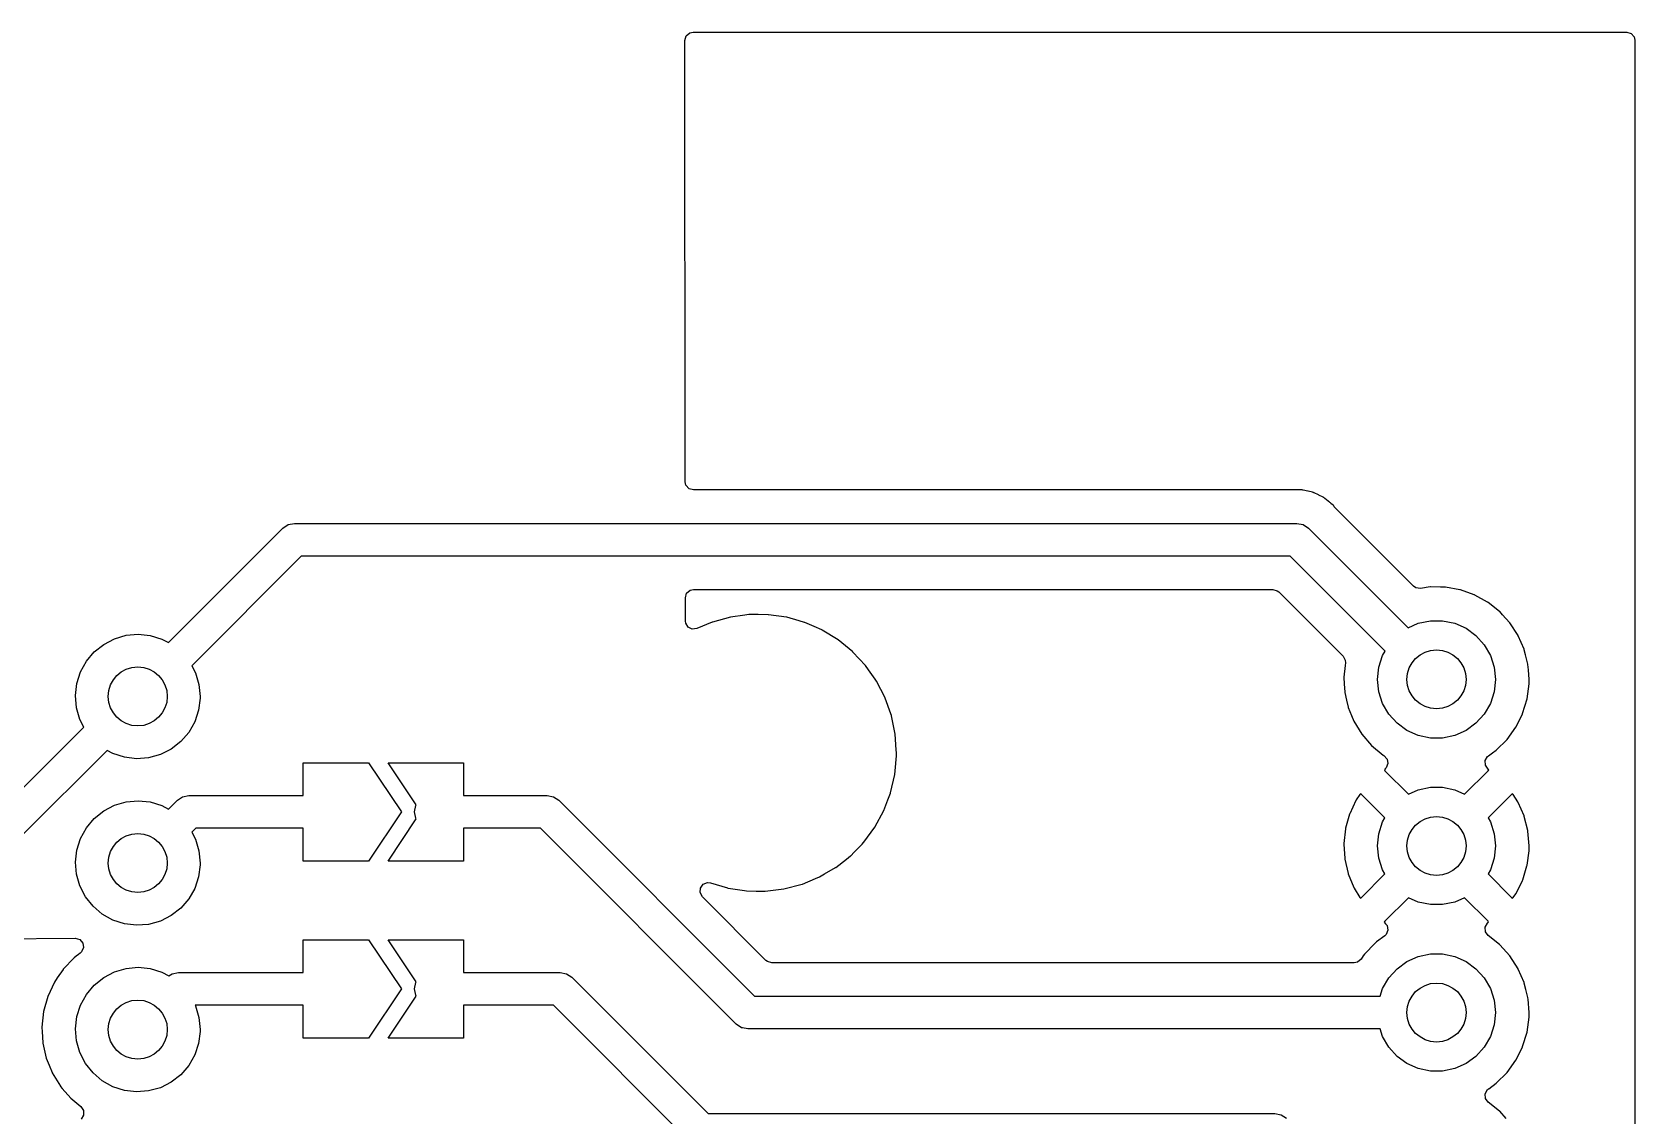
# Model space of a CAD drawing. Extents: x 170.5 to 254.5, y -139.5 to -85.5.
# Drawn here: x 230.04 to 254.49, y -102.04 to -85.51 of the extents above; entities that cross this region are included whole.
import ezdxf

# ---------------------------------------------------------------- set-up
doc = ezdxf.new("R2010")
doc.units = 0
doc.layers.add('BLACK', color=7, linetype='CONTINUOUS')

msp = doc.modelspace()

# ---------------------------------------------------------------- linework, layer by layer
at = {"layer": 'BLACK', "linetype": 'CONTINUOUS'}
for p, q in [((240, -85.6341), (240.02, -85.566)), ((240.02, -85.566), (240.074, -85.5194)), ((240.074, -85.5194), (240.126, -85.508)), ((240.126, -85.508), (254.366, -85.508)), ((254.366, -85.508), (254.434, -85.528)), ((254.434, -85.528), (254.481, -85.5817)), ((240.006, -92.3656), (240, -85.6341)), ((254.481, -85.5817), (254.492, -85.634)), ((254.492, -85.634), (254.492, -139.366)), ((240.017, -92.4178), (240.006, -92.3656)), ((240.064, -92.4715), (240.017, -92.4178)), ((240.132, -92.4915), (240.064, -92.4715)), ((249.322, -92.4915), (240.132, -92.4915)), ((249.325, -92.4915), (249.322, -92.4915)), ((249.337, -92.4912), (249.325, -92.4915)), ((249.403, -92.4894), (249.337, -92.4912)), ((249.41, -92.4909), (249.403, -92.4894)), ((249.414, -92.4912), (249.41, -92.4909)), ((249.418, -92.4915), (249.414, -92.4912)), ((249.424, -92.4918), (249.418, -92.4915)), ((249.418, -92.4915), (249.418, -92.4915)), ((249.429, -92.4922), (249.424, -92.4918)), ((249.424, -92.4918), (249.424, -92.4918)), ((249.5, -92.5095), (249.429, -92.4922)), ((249.505, -92.5105), (249.5, -92.5095)), ((249.576, -92.5254), (249.505, -92.5105)), ((249.583, -92.5285), (249.576, -92.5254)), ((249.588, -92.5304), (249.583, -92.5285)), ((249.594, -92.5325), (249.588, -92.5304)), ((249.601, -92.5342), (249.594, -92.5325)), ((249.666, -92.5674), (249.601, -92.5342)), ((249.67, -92.5693), (249.666, -92.5674)), ((249.736, -92.6003), (249.67, -92.5693)), ((249.742, -92.6048), (249.736, -92.6003)), ((249.747, -92.608), (249.742, -92.6048)), ((249.752, -92.6113), (249.747, -92.608)), ((249.759, -92.6147), (249.752, -92.6113)), ((249.764, -92.6194), (249.759, -92.6147)), ((249.814, -92.6619), (249.764, -92.6194)), ((249.764, -92.6194), (249.764, -92.6194)), ((249.818, -92.6647), (249.814, -92.6619)), ((249.834, -92.6775), (249.818, -92.6647)), ((249.84, -92.6823), (249.834, -92.6775)), ((249.846, -92.688), (249.84, -92.6823)), ((249.853, -92.695), (249.846, -92.688)), ((249.888, -92.7244), (249.853, -92.695)), ((249.894, -92.7292), (249.888, -92.7244)), ((249.888, -92.7244), (249.888, -92.7244)), ((249.898, -92.7351), (249.894, -92.7292)), ((249.906, -92.7467), (249.898, -92.7351)), ((249.898, -92.7351), (249.898, -92.7351)), ((249.919, -92.7611), (249.906, -92.7467)), ((251.114, -93.9567), (249.919, -92.7611)), ((232.123, -94.8183), (233.868, -93.0732)), ((233.868, -93.0732), (233.949, -93.019)), ((233.868, -93.0732), (233.868, -93.0732)), ((233.949, -93.019), (234.045, -93)), ((234.045, -93), (249.335, -93)), ((249.335, -93), (249.431, -93.019)), ((249.431, -93.019), (249.512, -93.0732)), ((249.512, -93.0732), (251.032, -94.5931)), ((234.149, -93.5), (232.477, -95.1717)), ((249.231, -93.5), (234.149, -93.5)), ((250.68, -94.9489), (249.231, -93.5)), ((240.007, -94.1346), (240.027, -94.0665)), ((240.027, -94.0665), (240.081, -94.0199)), ((240.081, -94.0199), (240.133, -94.0085)), ((240.133, -94.0085), (248.969, -94.0085)), ((248.969, -94.0085), (249.037, -94.0285)), ((249.037, -94.0285), (249.058, -94.0454)), ((249.058, -94.0454), (250.039, -95.0267)), ((251.152, -93.9827), (251.114, -93.9567)), ((251.223, -93.9921), (251.152, -93.9827)), ((251.366, -93.9701), (251.223, -93.9921)), ((251.372, -93.9702), (251.366, -93.9701)), ((251.525, -93.9721), (251.372, -93.9702)), ((251.372, -93.9702), (251.372, -93.9702)), ((251.598, -93.9729), (251.525, -93.9721)), ((251.603, -93.9738), (251.598, -93.9729)), ((251.603, -93.9739), (251.603, -93.9738)), ((251.821, -94.0127), (251.603, -93.9739)), ((251.826, -94.0136), (251.821, -94.0127)), ((251.821, -94.0127), (251.821, -94.0127)), ((251.831, -94.0153), (251.826, -94.0136)), ((252.039, -94.0891), (251.831, -94.0153)), ((251.831, -94.0153), (251.831, -94.0153)), ((252.039, -94.0892), (252.039, -94.0891)), ((252.044, -94.0909), (252.039, -94.0892)), ((252.049, -94.0934), (252.044, -94.0909)), ((252.243, -94.2003), (252.049, -94.0934)), ((252.049, -94.0934), (252.049, -94.0934)), ((240.007, -94.3307), (240.007, -94.1346)), ((240.008, -94.4899), (240.007, -94.3307)), ((252.247, -94.2028), (252.243, -94.2003)), ((252.243, -94.2003), (252.243, -94.2003)), ((252.251, -94.206), (252.247, -94.2028)), ((252.425, -94.3432), (252.251, -94.206)), ((252.251, -94.206), (252.251, -94.206)), ((252.429, -94.3464), (252.425, -94.3432)), ((252.425, -94.3432), (252.425, -94.3432)), ((252.472, -94.3934), (252.429, -94.3464)), ((240.012, -94.5223), (240.008, -94.4899)), ((240.049, -94.583), (240.012, -94.5223)), ((240.113, -94.6141), (240.049, -94.583)), ((240.183, -94.6057), (240.113, -94.6141)), ((240.416, -94.5063), (240.183, -94.6057)), ((240.42, -94.5046), (240.416, -94.5063)), ((240.416, -94.5063), (240.416, -94.5063)), ((240.697, -94.4288), (240.42, -94.5046)), ((240.913, -94.4004), (240.697, -94.4288)), ((240.978, -94.3918), (240.913, -94.4004)), ((240.982, -94.3912), (240.978, -94.3918)), ((240.978, -94.3918), (240.978, -94.3918)), ((240.987, -94.3913), (240.982, -94.3912)), ((241.118, -94.392), (240.987, -94.3913)), ((240.987, -94.3913), (240.987, -94.3913)), ((241.27, -94.3927), (241.118, -94.392)), ((241.274, -94.3934), (241.27, -94.3927)), ((241.55, -94.4326), (241.274, -94.3934)), ((241.554, -94.4332), (241.55, -94.4326)), ((241.55, -94.4326), (241.55, -94.4326)), ((241.741, -94.4863), (241.554, -94.4332)), ((241.827, -94.5108), (241.741, -94.4863)), ((241.831, -94.512), (241.827, -94.5108)), ((241.827, -94.5108), (241.827, -94.5108)), ((241.974, -94.5747), (241.831, -94.512)), ((242.09, -94.6258), (241.974, -94.5747)), ((251.032, -94.5931), (251.187, -94.524)), ((251.187, -94.524), (251.371, -94.4849)), ((251.371, -94.4849), (251.559, -94.4849)), ((251.559, -94.4849), (251.743, -94.524)), ((251.743, -94.524), (251.915, -94.6006)), ((251.915, -94.6006), (252.067, -94.7112)), ((252.58, -94.512), (252.472, -94.3934)), ((252.585, -94.5177), (252.58, -94.512)), ((252.711, -94.7121), (252.585, -94.5177)), ((230.99, -94.9613), (231.135, -94.8451)), ((231.135, -94.8451), (231.299, -94.7592)), ((231.299, -94.7592), (231.477, -94.7068)), ((231.477, -94.7068), (231.662, -94.69)), ((231.662, -94.69), (231.846, -94.7094)), ((231.846, -94.7094), (232.023, -94.7642)), ((232.023, -94.7642), (232.123, -94.8183)), ((242.094, -94.6275), (242.09, -94.6258)), ((242.09, -94.6258), (242.09, -94.6258)), ((242.339, -94.7777), (242.094, -94.6275)), ((242.561, -94.9597), (242.339, -94.7777)), ((252.067, -94.7112), (252.193, -94.851)), ((252.193, -94.851), (252.287, -95.0139)), ((252.713, -94.7169), (252.711, -94.7121)), ((252.801, -94.9198), (252.713, -94.7169)), ((252.713, -94.7169), (252.713, -94.7169)), ((230.782, -95.2658), (230.871, -95.1033)), ((230.871, -95.1033), (230.99, -94.9613)), ((242.564, -94.9629), (242.561, -94.9597)), ((242.659, -95.0648), (242.564, -94.9629)), ((242.564, -94.9629), (242.564, -94.9629)), ((242.757, -95.1703), (242.659, -95.0648)), ((250.039, -95.0267), (250.073, -95.089)), ((250.073, -95.089), (250.075, -95.1292)), ((250.585, -95.1929), (250.643, -95.0139)), ((250.643, -95.0139), (250.68, -94.9489)), ((252.287, -95.0139), (252.345, -95.1929)), ((252.803, -94.9245), (252.801, -94.9198)), ((252.804, -94.9295), (252.803, -94.9245)), ((252.823, -95.0053), (252.804, -94.9295)), ((252.804, -94.9295), (252.804, -94.9295)), ((252.859, -95.1492), (252.823, -95.0053)), ((230.726, -95.4425), (230.782, -95.2658)), ((232.477, -95.1717), (232.533, -95.278)), ((232.533, -95.278), (232.587, -95.4555)), ((242.802, -95.2347), (242.757, -95.1703)), ((242.902, -95.3766), (242.802, -95.2347)), ((250.071, -95.1703), (250.052, -95.3455)), ((250.052, -95.3455), (250.052, -95.3506)), ((250.052, -95.3506), (250.052, -95.3506)), ((250.052, -95.3506), (250.058, -95.449)), ((250.075, -95.1292), (250.071, -95.1703)), ((250.565, -95.38), (250.585, -95.1929)), ((252.345, -95.1929), (252.365, -95.38)), ((252.86, -95.1543), (252.859, -95.1492)), ((252.866, -95.2347), (252.86, -95.1543)), ((252.86, -95.1543), (252.86, -95.1543)), ((252.878, -95.38), (252.866, -95.2347)), ((230.705, -95.6267), (230.726, -95.4425)), ((232.587, -95.4555), (232.605, -95.64)), ((242.922, -95.4054), (242.902, -95.3766)), ((243.054, -95.6609), (242.922, -95.4054)), ((250.058, -95.449), (250.065, -95.5767)), ((250.065, -95.5767), (250.067, -95.5817)), ((250.067, -95.5817), (250.067, -95.5817)), ((250.067, -95.5817), (250.093, -95.6983)), ((250.585, -95.5671), (250.565, -95.38)), ((250.643, -95.7461), (250.585, -95.5671)), ((252.345, -95.5671), (252.287, -95.7461)), ((252.365, -95.38), (252.345, -95.5671)), ((252.846, -95.6787), (252.877, -95.449)), ((252.877, -95.414), (252.878, -95.3834)), ((252.877, -95.449), (252.877, -95.414)), ((252.878, -95.3834), (252.878, -95.38)), ((252.878, -95.3834), (252.878, -95.3834)), ((230.721, -95.8115), (230.705, -95.6267)), ((230.772, -95.9897), (230.721, -95.8115)), ((232.605, -95.6665), (232.581, -95.8505)), ((232.605, -95.64), (232.605, -95.6665)), ((243.056, -95.6649), (243.054, -95.6609)), ((243.141, -95.9053), (243.056, -95.6649)), ((250.093, -95.6983), (250.116, -95.8026)), ((250.116, -95.8026), (250.118, -95.8074)), ((250.118, -95.8074), (250.118, -95.8074)), ((250.118, -95.8074), (250.168, -95.9294)), ((250.737, -95.909), (250.643, -95.7461)), ((252.287, -95.7461), (252.193, -95.909)), ((252.779, -95.9003), (252.846, -95.6787)), ((230.833, -96.1086), (230.772, -95.9897)), ((232.523, -96.0264), (232.431, -96.1876)), ((232.581, -95.8505), (232.523, -96.0264)), ((243.15, -95.9318), (243.141, -95.9053)), ((243.151, -95.936), (243.15, -95.9318)), ((243.187, -96.1121), (243.151, -95.936)), ((250.168, -95.9294), (250.203, -96.0172)), ((250.203, -96.0172), (250.325, -96.2147)), ((250.863, -96.0488), (250.737, -95.909)), ((251.015, -96.1594), (250.863, -96.0488)), ((252.067, -96.0488), (251.915, -96.1594)), ((252.193, -95.909), (252.067, -96.0488)), ((252.676, -96.1079), (252.724, -96.0125)), ((252.724, -96.0125), (252.777, -95.9049)), ((252.777, -95.9049), (252.779, -95.9003)), ((252.777, -95.9049), (252.777, -95.9049)), ((229.611, -97.33), (230.833, -96.1086)), ((232.31, -96.328), (232.164, -96.4421)), ((232.431, -96.1876), (232.31, -96.328)), ((243.208, -96.2132), (243.187, -96.1121)), ((243.209, -96.2175), (243.208, -96.2132)), ((243.225, -96.4558), (243.209, -96.2175)), ((243.209, -96.2175), (243.209, -96.2175)), ((250.325, -96.2147), (250.476, -96.3898)), ((251.187, -96.236), (251.015, -96.1594)), ((251.371, -96.2751), (251.187, -96.236)), ((251.559, -96.2751), (251.371, -96.2751)), ((251.743, -96.236), (251.559, -96.2751)), ((251.915, -96.1594), (251.743, -96.236)), ((252.377, -96.4595), (252.541, -96.296)), ((252.541, -96.296), (252.676, -96.1079)), ((231.187, -96.4616), (229.892, -97.7568)), ((231.275, -96.5105), (231.187, -96.4616)), ((231.451, -96.5678), (231.275, -96.5105)), ((231.635, -96.5898), (231.451, -96.5678)), ((231.82, -96.5756), (231.635, -96.5898)), ((231.999, -96.5257), (231.82, -96.5756)), ((232.164, -96.4421), (231.999, -96.5257)), ((243.207, -96.773), (243.227, -96.5467)), ((243.228, -96.5), (243.225, -96.4558)), ((243.227, -96.5442), (243.228, -96.5)), ((243.227, -96.5467), (243.227, -96.5442)), ((250.476, -96.3898), (250.654, -96.5377)), ((250.654, -96.5377), (250.659, -96.5403)), ((250.659, -96.5403), (250.663, -96.5428)), ((250.663, -96.5428), (250.712, -96.5944)), ((252.207, -96.6182), (252.243, -96.5568)), ((252.243, -96.5568), (252.257, -96.5456)), ((252.257, -96.5456), (252.32, -96.5)), ((252.32, -96.5), (252.377, -96.4595)), ((234.175, -97.15), (234.175, -96.65)), ((234.175, -96.65), (235.175, -96.65)), ((235.175, -96.65), (235.675, -97.4)), ((235.903, -97.2915), (235.475, -96.65)), ((235.475, -96.65), (236.625, -96.65)), ((236.625, -96.65), (236.625, -97.15)), ((243.202, -96.8305), (243.207, -96.773)), ((250.681, -96.7462), (250.671, -96.7607)), ((250.671, -96.7607), (250.677, -96.773)), ((250.677, -96.773), (251.036, -97.1314)), ((250.698, -96.73), (250.681, -96.7462)), ((250.725, -96.6642), (250.698, -96.73)), ((250.712, -96.5944), (250.725, -96.6642)), ((251.894, -97.1314), (252.254, -96.7718)), ((252.211, -96.6891), (252.207, -96.6182)), ((252.252, -96.747), (252.211, -96.6891)), ((252.253, -96.7483), (252.252, -96.747)), ((252.261, -96.7589), (252.253, -96.7483)), ((252.254, -96.7718), (252.261, -96.7589)), ((243.138, -97.1107), (243.202, -96.8305)), ((251.036, -97.1314), (251.187, -97.064)), ((251.187, -97.064), (251.371, -97.0249)), ((251.371, -97.0249), (251.559, -97.0249)), ((251.559, -97.0249), (251.743, -97.064)), ((251.743, -97.064), (251.894, -97.1314)), ((231.135, -97.3851), (231.299, -97.2992)), ((231.299, -97.2992), (231.477, -97.2468)), ((231.477, -97.2468), (231.662, -97.23)), ((231.662, -97.23), (231.846, -97.2494)), ((231.846, -97.2494), (232.023, -97.3042)), ((232.023, -97.3042), (232.123, -97.3583)), ((232.123, -97.3583), (232.258, -97.2232)), ((232.258, -97.2232), (232.339, -97.169)), ((232.258, -97.2232), (232.258, -97.2232)), ((232.339, -97.169), (232.435, -97.15)), ((232.435, -97.15), (232.435, -97.15)), ((232.435, -97.15), (234.175, -97.15)), ((235.875, -97.4), (235.894, -97.3043)), ((235.894, -97.3043), (235.903, -97.2915)), ((236.625, -97.15), (237.9, -97.15)), ((237.9, -97.15), (237.996, -97.169)), ((237.996, -97.169), (238.077, -97.2232)), ((238.077, -97.2232), (241.064, -100.21)), ((243.036, -97.3796), (243.097, -97.2179)), ((243.097, -97.2179), (243.136, -97.1147)), ((243.136, -97.1147), (243.138, -97.1107)), ((243.136, -97.1147), (243.136, -97.1147)), ((250.234, -97.2268), (250.141, -97.4275)), ((250.239, -97.2179), (250.234, -97.2268)), ((250.295, -97.1364), (250.239, -97.2179)), ((250.307, -97.1268), (250.295, -97.1364)), ((250.319, -97.1331), (250.307, -97.1268)), ((250.678, -97.4925), (250.319, -97.1331)), ((252.614, -97.1302), (252.252, -97.4925)), ((252.624, -97.1258), (252.614, -97.1302)), ((252.634, -97.135), (252.624, -97.1258)), ((252.707, -97.248), (252.634, -97.135)), ((252.712, -97.2571), (252.707, -97.248)), ((252.8, -97.46), (252.712, -97.2571)), ((230.871, -97.6433), (230.99, -97.5013)), ((230.99, -97.5013), (231.135, -97.3851)), ((235.675, -97.4), (235.175, -98.15)), ((235.475, -98.15), (235.903, -97.5085)), ((235.894, -97.4957), (235.875, -97.4)), ((235.903, -97.5085), (235.894, -97.4957)), ((242.899, -97.6322), (243.036, -97.3796)), ((250.138, -97.4371), (250.079, -97.6503)), ((250.141, -97.4275), (250.138, -97.4371)), ((250.585, -97.7329), (250.643, -97.5539)), ((250.643, -97.5539), (250.678, -97.4925)), ((252.252, -97.4925), (252.287, -97.5539)), ((252.287, -97.5539), (252.345, -97.7329)), ((252.804, -97.4697), (252.8, -97.46)), ((252.858, -97.6842), (252.804, -97.4697)), ((230.782, -97.8058), (230.871, -97.6433)), ((232.539, -97.65), (232.477, -97.7117)), ((232.477, -97.7117), (232.533, -97.818)), ((234.175, -97.65), (232.539, -97.65)), ((234.175, -98.15), (234.175, -97.65)), ((237.796, -97.65), (236.625, -97.65)), ((236.625, -97.65), (236.625, -98.15)), ((240.783, -100.637), (237.796, -97.65)), ((242.731, -97.8604), (242.896, -97.6356)), ((242.896, -97.6356), (242.899, -97.6322)), ((250.077, -97.6604), (250.053, -97.8803)), ((250.079, -97.6503), (250.077, -97.6604)), ((250.565, -97.92), (250.585, -97.7329)), ((252.345, -97.7329), (252.365, -97.92)), ((252.859, -97.6944), (252.858, -97.6842)), ((252.878, -97.9166), (252.859, -97.6944)), ((230.705, -98.1667), (230.726, -97.9825)), ((230.726, -97.9825), (230.782, -97.8058)), ((232.533, -97.818), (232.587, -97.9955)), ((232.587, -97.9955), (232.605, -98.18)), ((242.529, -98.0702), (242.584, -98.0137)), ((242.584, -98.0137), (242.703, -97.8906)), ((242.703, -97.8906), (242.726, -97.8669)), ((242.726, -97.8669), (242.729, -97.8638)), ((242.729, -97.8638), (242.731, -97.8604)), ((242.731, -97.8604), (242.731, -97.8604)), ((250.053, -97.8803), (250.053, -97.8906)), ((250.053, -97.8906), (250.066, -98.1115)), ((250.585, -98.1071), (250.565, -97.92)), ((252.365, -97.92), (252.345, -98.1071)), ((252.847, -98.2134), (252.876, -97.9923)), ((252.876, -97.9857), (252.878, -97.9234)), ((252.876, -97.9923), (252.876, -97.9857)), ((252.878, -97.9234), (252.878, -97.9166)), ((230.721, -98.3515), (230.705, -98.1667)), ((232.605, -98.2065), (232.581, -98.3905)), ((232.605, -98.18), (232.605, -98.2065)), ((235.175, -98.15), (234.175, -98.15)), ((236.625, -98.15), (235.475, -98.15)), ((242.132, -98.3473), (242.299, -98.2497)), ((242.299, -98.2497), (242.303, -98.2476)), ((242.299, -98.2497), (242.299, -98.2497)), ((242.303, -98.2476), (242.463, -98.1214)), ((242.463, -98.1214), (242.525, -98.0729)), ((242.525, -98.0729), (242.529, -98.0702)), ((250.066, -98.1115), (250.067, -98.1217)), ((250.067, -98.1217), (250.116, -98.3374)), ((250.643, -98.2861), (250.585, -98.1071)), ((250.678, -98.3475), (250.643, -98.2861)), ((252.287, -98.2861), (252.252, -98.3475)), ((252.345, -98.1071), (252.287, -98.2861)), ((252.78, -98.4351), (252.844, -98.2235)), ((252.844, -98.2235), (252.847, -98.2134)), ((230.772, -98.5297), (230.721, -98.3515)), ((230.856, -98.6946), (230.772, -98.5297)), ((232.581, -98.3905), (232.523, -98.5664)), ((240.238, -98.5611), (240.281, -98.5043)), ((240.281, -98.5043), (240.347, -98.4795)), ((240.347, -98.4795), (240.392, -98.4844)), ((240.392, -98.4844), (240.65, -98.5608)), ((241.511, -98.5755), (241.789, -98.5026)), ((241.789, -98.5026), (241.793, -98.5009)), ((241.793, -98.5009), (241.993, -98.4181)), ((241.793, -98.5009), (241.793, -98.5009)), ((241.993, -98.4181), (242.054, -98.3926)), ((242.054, -98.3926), (242.132, -98.3473)), ((250.116, -98.3374), (250.119, -98.3473)), ((250.119, -98.3473), (250.202, -98.5522)), ((250.314, -98.7115), (250.678, -98.3475)), ((252.252, -98.3475), (252.611, -98.7071)), ((252.678, -98.643), (252.776, -98.4447)), ((252.776, -98.4447), (252.78, -98.4351)), ((230.972, -98.8399), (230.856, -98.6946)), ((232.431, -98.7276), (232.31, -98.868)), ((232.523, -98.5664), (232.431, -98.7276)), ((240.233, -98.6319), (240.238, -98.5611)), ((240.267, -98.6943), (240.233, -98.6319)), ((241.237, -99.6646), (240.267, -98.6943)), ((240.65, -98.5608), (240.65, -98.5608)), ((240.65, -98.5608), (240.654, -98.562)), ((240.654, -98.562), (240.658, -98.5627)), ((240.658, -98.5627), (240.658, -98.5627)), ((240.658, -98.5627), (240.909, -98.6011)), ((240.909, -98.6011), (240.938, -98.6055)), ((240.938, -98.6055), (241.085, -98.6078)), ((241.085, -98.6078), (241.221, -98.61)), ((241.221, -98.61), (241.221, -98.61)), ((241.221, -98.61), (241.226, -98.61)), ((241.226, -98.61), (241.511, -98.5755)), ((250.202, -98.5522), (250.207, -98.5614)), ((250.207, -98.5614), (250.295, -98.7058)), ((250.295, -98.7058), (250.306, -98.7152)), ((250.306, -98.7152), (250.314, -98.7115)), ((251.036, -98.7086), (250.675, -99.069)), ((251.187, -98.776), (251.036, -98.7086)), ((251.371, -98.8151), (251.187, -98.776)), ((251.743, -98.776), (251.559, -98.8151)), ((251.894, -98.7086), (251.743, -98.776)), ((252.252, -99.0657), (251.894, -98.7086)), ((252.611, -98.7071), (252.623, -98.7137)), ((252.623, -98.7137), (252.635, -98.7047)), ((252.635, -98.7047), (252.673, -98.6519)), ((252.673, -98.6519), (252.678, -98.643)), ((231.113, -98.9601), (230.972, -98.8399)), ((231.275, -99.0505), (231.113, -98.9601)), ((232.164, -98.9821), (231.999, -99.0657)), ((232.31, -98.868), (232.164, -98.9821)), ((251.559, -98.8151), (251.371, -98.8151)), ((231.451, -99.1078), (231.275, -99.0505)), ((231.635, -99.1298), (231.451, -99.1078)), ((231.82, -99.1156), (231.635, -99.1298)), ((231.999, -99.0657), (231.82, -99.1156)), ((250.675, -99.069), (250.668, -99.0814)), ((250.668, -99.0814), (250.688, -99.1072)), ((250.688, -99.1072), (250.687, -99.1077)), ((250.687, -99.1077), (250.712, -99.1337)), ((250.725, -99.2035), (250.698, -99.2693)), ((250.712, -99.1337), (250.725, -99.2035)), ((252.207, -99.1576), (252.243, -99.0961)), ((252.211, -99.2285), (252.207, -99.1576)), ((252.252, -99.2864), (252.211, -99.2285)), ((252.243, -99.0961), (252.248, -99.0916)), ((252.248, -99.0916), (252.258, -99.0789)), ((252.258, -99.0789), (252.252, -99.0657)), ((218.924, -99.4051), (230.702, -99.3276)), ((230.702, -99.3276), (230.77, -99.3472)), ((230.77, -99.3472), (230.817, -99.4005)), ((230.827, -99.4707), (230.798, -99.5355)), ((230.817, -99.4005), (230.827, -99.4707)), ((234.175, -99.85), (234.175, -99.35)), ((234.175, -99.35), (235.175, -99.35)), ((235.175, -99.35), (235.675, -100.1)), ((235.903, -99.9915), (235.475, -99.35)), ((235.475, -99.35), (236.625, -99.35)), ((236.625, -99.35), (236.625, -99.85)), ((250.527, -99.4031), (250.367, -99.5706)), ((250.552, -99.3842), (250.527, -99.4031)), ((250.675, -99.2917), (250.552, -99.3842)), ((250.698, -99.2693), (250.675, -99.2917)), ((252.425, -99.4232), (252.252, -99.2864)), ((252.429, -99.4264), (252.425, -99.4232)), ((252.425, -99.4232), (252.425, -99.4232)), ((252.585, -99.5977), (252.429, -99.4264)), ((230.68, -99.6293), (230.524, -99.7921)), ((230.683, -99.6256), (230.68, -99.6293)), ((230.715, -99.602), (230.683, -99.6256)), ((230.751, -99.5748), (230.715, -99.602)), ((230.778, -99.5544), (230.751, -99.5748)), ((230.798, -99.5355), (230.778, -99.5544)), ((241.258, -99.6815), (241.237, -99.6646)), ((241.326, -99.7015), (241.258, -99.6815)), ((250.211, -99.7015), (241.326, -99.7015)), ((250.26, -99.6915), (250.211, -99.7015)), ((250.315, -99.6465), (250.26, -99.6915)), ((250.348, -99.5977), (250.315, -99.6465)), ((250.367, -99.5706), (250.348, -99.5977)), ((250.863, -99.7912), (251.015, -99.6806)), ((251.015, -99.6806), (251.187, -99.604)), ((251.187, -99.604), (251.371, -99.5649)), ((251.371, -99.5649), (251.559, -99.5649)), ((251.559, -99.5649), (251.743, -99.604)), ((251.743, -99.604), (251.915, -99.6806)), ((251.915, -99.6806), (252.067, -99.7912)), ((252.711, -99.7921), (252.585, -99.5977)), ((230.382, -99.9971), (230.282, -100.215)), ((230.426, -99.9327), (230.382, -99.9971)), ((230.515, -99.8033), (230.426, -99.9327)), ((230.518, -99.799), (230.515, -99.8033)), ((230.515, -99.8033), (230.515, -99.8033)), ((230.524, -99.7921), (230.518, -99.799)), ((230.99, -100.041), (231.135, -99.9251)), ((231.135, -99.9251), (231.299, -99.8392)), ((231.299, -99.8392), (231.477, -99.7868)), ((231.477, -99.7868), (231.662, -99.77)), ((231.662, -99.77), (231.846, -99.7894)), ((231.846, -99.7894), (232.023, -99.8442)), ((232.023, -99.8442), (232.13, -99.902)), ((232.13, -99.902), (232.179, -99.869)), ((232.179, -99.869), (232.275, -99.85)), ((232.275, -99.85), (234.175, -99.85)), ((235.894, -100.004), (235.903, -99.9915)), ((236.625, -99.85), (238.1, -99.85)), ((238.1, -99.85), (238.196, -99.869)), ((238.196, -99.869), (238.277, -99.9232)), ((238.277, -99.9232), (240.354, -102)), ((250.643, -100.094), (250.737, -99.931)), ((250.737, -99.931), (250.863, -99.7912)), ((252.067, -99.7912), (252.193, -99.931)), ((252.193, -99.931), (252.287, -100.094)), ((252.713, -99.7969), (252.711, -99.7921)), ((252.801, -99.9998), (252.713, -99.7969)), ((252.713, -99.7969), (252.713, -99.7969)), ((252.803, -100.005), (252.801, -99.9998)), ((230.282, -100.215), (230.217, -100.446)), ((230.782, -100.346), (230.871, -100.183)), ((230.871, -100.183), (230.99, -100.041)), ((235.675, -100.1), (235.175, -100.85)), ((235.475, -100.85), (235.903, -100.209)), ((235.875, -100.1), (235.894, -100.004)), ((235.894, -100.196), (235.875, -100.1)), ((235.903, -100.209), (235.894, -100.196)), ((241.064, -100.21), (250.605, -100.21)), ((250.605, -100.21), (250.643, -100.094)), ((252.287, -100.094), (252.345, -100.273)), ((252.804, -100.01), (252.803, -100.005)), ((252.829, -100.11), (252.804, -100.01)), ((252.804, -100.01), (252.804, -100.01)), ((252.859, -100.229), (252.829, -100.11)), ((252.86, -100.234), (252.859, -100.229)), ((252.861, -100.254), (252.86, -100.234)), ((252.86, -100.234), (252.86, -100.234)), ((230.217, -100.446), (230.192, -100.684)), ((230.726, -100.522), (230.782, -100.346)), ((234.175, -100.35), (232.529, -100.35)), ((232.529, -100.35), (232.533, -100.358)), ((232.533, -100.358), (232.587, -100.535)), ((234.175, -100.85), (234.175, -100.35)), ((237.996, -100.35), (236.625, -100.35)), ((236.625, -100.35), (236.625, -100.85)), ((240.073, -102.427), (237.996, -100.35)), ((252.345, -100.273), (252.365, -100.46)), ((252.365, -100.46), (252.345, -100.647)), ((252.878, -100.46), (252.861, -100.254)), ((252.878, -100.463), (252.878, -100.46)), ((252.878, -100.492), (252.878, -100.463)), ((252.878, -100.463), (252.878, -100.463)), ((230.192, -100.684), (230.192, -100.689)), ((230.192, -100.689), (230.192, -100.689)), ((230.192, -100.689), (230.196, -100.747)), ((230.705, -100.707), (230.726, -100.522)), ((230.721, -100.891), (230.705, -100.707)), ((232.587, -100.535), (232.605, -100.72)), ((232.605, -100.72), (232.605, -100.747)), ((240.864, -100.691), (240.783, -100.637)), ((240.783, -100.637), (240.783, -100.637)), ((240.88, -100.694), (240.864, -100.691)), ((240.96, -100.71), (240.88, -100.694)), ((250.605, -100.71), (240.96, -100.71)), ((240.96, -100.71), (240.96, -100.71)), ((250.643, -100.826), (250.605, -100.71)), ((252.345, -100.647), (252.287, -100.826)), ((252.846, -100.759), (252.877, -100.529)), ((252.877, -100.529), (252.878, -100.492)), ((230.196, -100.747), (230.206, -100.924)), ((230.206, -100.924), (230.207, -100.929)), ((230.207, -100.929), (230.207, -100.929)), ((230.207, -100.929), (230.248, -101.11)), ((230.772, -101.07), (230.721, -100.891)), ((232.581, -100.93), (232.523, -101.106)), ((232.605, -100.747), (232.581, -100.93)), ((235.175, -100.85), (234.175, -100.85)), ((236.625, -100.85), (235.475, -100.85)), ((250.737, -100.989), (250.643, -100.826)), ((252.287, -100.826), (252.193, -100.989)), ((252.779, -100.98), (252.846, -100.759)), ((230.248, -101.11), (230.258, -101.158)), ((230.258, -101.158), (230.301, -101.263)), ((230.856, -101.235), (230.772, -101.07)), ((232.523, -101.106), (232.431, -101.268)), ((250.863, -101.129), (250.737, -100.989)), ((251.015, -101.239), (250.863, -101.129)), ((252.067, -101.129), (251.915, -101.239)), ((252.193, -100.989), (252.067, -101.129)), ((252.541, -101.376), (252.676, -101.188)), ((252.676, -101.188), (252.681, -101.179)), ((252.681, -101.179), (252.777, -100.985)), ((252.777, -100.985), (252.779, -100.98)), ((252.777, -100.985), (252.777, -100.985)), ((230.301, -101.263), (230.347, -101.375)), ((230.347, -101.375), (230.349, -101.38)), ((230.349, -101.38), (230.474, -101.584)), ((230.972, -101.38), (230.856, -101.235)), ((231.113, -101.5), (230.972, -101.38)), ((232.31, -101.408), (232.164, -101.522)), ((232.431, -101.268), (232.31, -101.408)), ((251.187, -101.316), (251.015, -101.239)), ((251.371, -101.355), (251.187, -101.316)), ((251.559, -101.355), (251.371, -101.355)), ((251.743, -101.316), (251.559, -101.355)), ((251.915, -101.239), (251.743, -101.316)), ((252.377, -101.539), (252.541, -101.376)), ((230.474, -101.584), (230.477, -101.588)), ((230.477, -101.588), (230.477, -101.588)), ((230.477, -101.588), (230.503, -101.618)), ((230.503, -101.618), (230.631, -101.766)), ((231.275, -101.591), (231.113, -101.5)), ((231.451, -101.648), (231.275, -101.591)), ((231.635, -101.67), (231.451, -101.648)), ((231.82, -101.656), (231.635, -101.67)), ((231.999, -101.606), (231.82, -101.656)), ((232.164, -101.522), (231.999, -101.606)), ((252.208, -101.698), (252.243, -101.636)), ((252.211, -101.769), (252.208, -101.698)), ((252.243, -101.636), (252.257, -101.625)), ((252.257, -101.625), (252.261, -101.623)), ((252.261, -101.623), (252.377, -101.539)), ((230.631, -101.766), (230.786, -101.894)), ((230.786, -101.894), (230.826, -101.953)), ((230.826, -101.953), (230.827, -102.024)), ((252.252, -101.827), (252.211, -101.769)), ((252.425, -101.963), (252.252, -101.827)), ((230.827, -102.024), (230.79, -102.085)), ((240.354, -102), (249, -102)), ((249, -102), (249.096, -102.019)), ((249.096, -102.019), (249.177, -102.073)), ((252.429, -101.966), (252.425, -101.963)), ((252.425, -101.963), (252.425, -101.963)), ((252.528, -102.075), (252.429, -101.966))]:
    msp.add_line(p, q, dxfattribs=at)
at = {"layer": 'BLACK'}
for centre in [(251.465, -95.38), (231.655, -95.64), (251.465, -97.92), (231.655, -98.18), (251.465, -100.46), (231.655, -100.72)]:
    msp.add_circle(centre, 0.45, dxfattribs=at)

doc.saveas('drawing.dxf')
